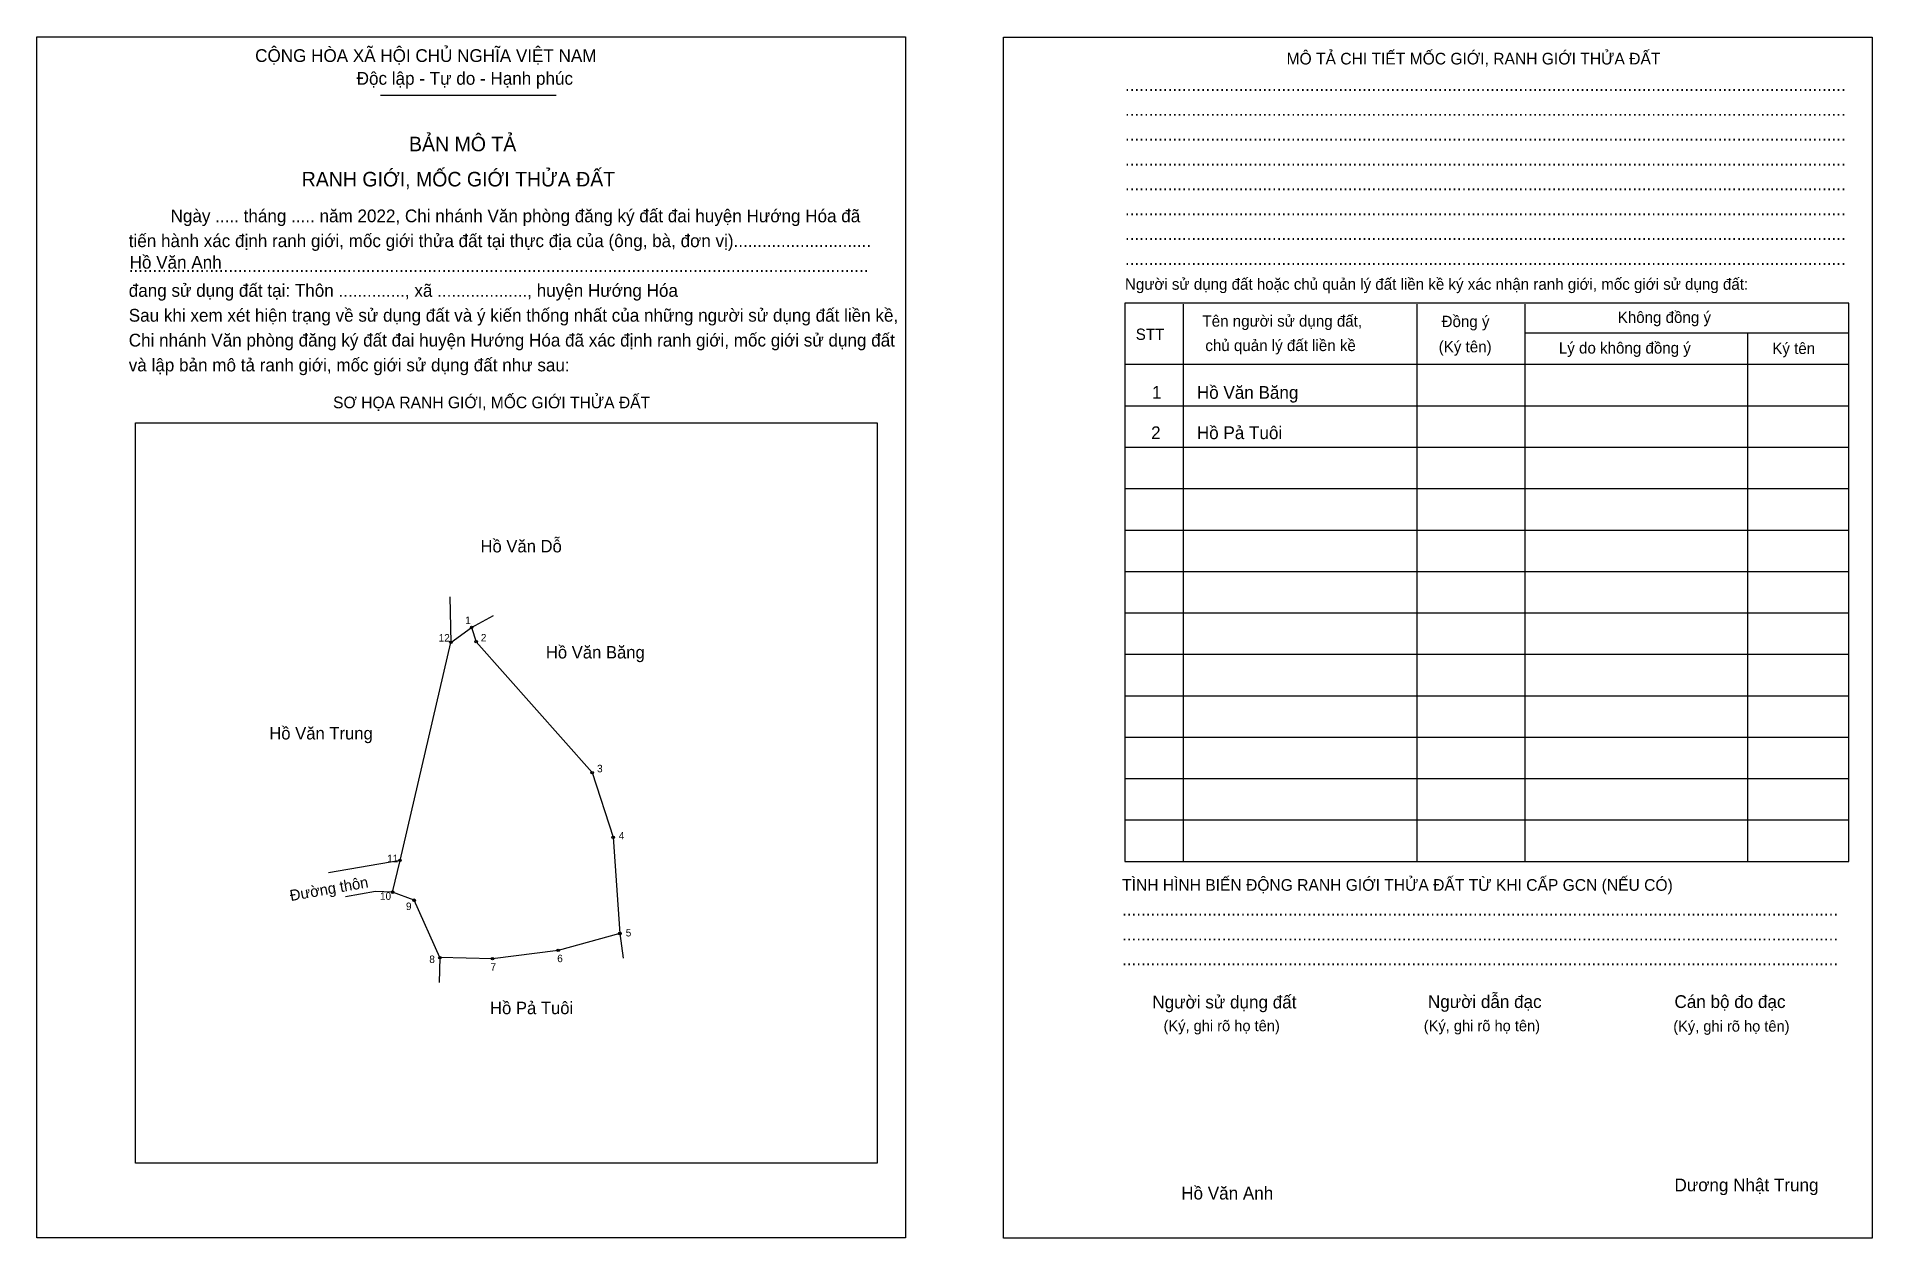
# Model space of a CAD drawing. Extents: x 545627 to 546377, y 1834664 to 1835155.
import ezdxf

# ---------------------------------------------------------------- set-up
doc = ezdxf.new("R2010")
doc.units = 0
for name, color, linetype in [('Level 1', 7, 'Continuous'), ('Level 10', 7, 'Continuous'), ('Level 11', 7, 'Continuous'), ('Level 2', 7, 'Continuous'), ('Level 27', 7, 'Continuous'), ('Level 36', 7, 'Continuous'), ('Level 52', 7, 'Continuous'), ('Level 55', 7, 'Continuous'), ('Level 6', 7, 'Continuous'), ('Level 9', 7, 'Continuous')]:
    doc.layers.add(name, color=color, linetype=linetype)

msp = doc.modelspace()

# ---------------------------------------------------------------- linework, layer by layer
at = {"layer": 'Level 1'}
for p, q in [((545626.79, 1835155.12), (545626.79, 1835155.12)), ((546021.66, 1835154.95), (546021.66, 1835154.95)), ((545767.22, 1835131.25), (545839, 1835131.25)), ((546095.02, 1835045.76), (546095.02, 1834818.09)), ((546190.49, 1835045.76), (546190.49, 1834818.09)), ((546234.67, 1835045.76), (546234.67, 1834818.09)), ((546234.67, 1835034.08), (546367.05, 1835034.08)), ((546325.57, 1835034.08), (546325.57, 1834818.09)), ((546071.32, 1835021.22), (546367.05, 1835021.22)), ((546071.32, 1835004.29), (546367.05, 1835004.29)), ((545667.09, 1834997.35), (545667.09, 1834997.35)), ((546071.32, 1834987.36), (546367.05, 1834987.36)), ((546071.32, 1834970.44), (546367.05, 1834970.44)), ((546071.32, 1834953.51), (546367.05, 1834953.51)), ((546071.32, 1834936.58), (546367.05, 1834936.58)), ((546071.32, 1834919.65), (546367.05, 1834919.65)), ((546071.32, 1834902.73), (546367.05, 1834902.73)), ((546071.32, 1834885.8), (546367.05, 1834885.8)), ((546071.32, 1834868.87), (546367.05, 1834868.87)), ((546071.32, 1834851.94), (546367.05, 1834851.94)), ((546071.32, 1834835.02), (546367.05, 1834835.02)), ((545970.1, 1834694.69), (545970.1, 1834694.69)), ((545981.71, 1834664.22), (545981.71, 1834664.22)), ((546376.57, 1834664.05), (546376.57, 1834664.05))]:
    msp.add_line(p, q, dxfattribs=at)
for points in [[(546367.05, 1835046.27), (546071.32, 1835046.27), (546071.32, 1834818.09), (546367.05, 1834818.09)], [(545667.09, 1834997.35), (545970.1, 1834997.35), (545970.1, 1834694.69), (545667.09, 1834694.69)]]:
    msp.add_lwpolyline(points, close=True, dxfattribs=at)
at = {"layer": 'Level 10'}
msp.add_line((545795.5, 1834926.23), (545795.97, 1834907.58), dxfattribs=at)
msp.add_lwpolyline([(545804.45, 1834913.73), (545806.29, 1834907.85), (545853.68, 1834854.35), (545862.27, 1834827.94), (545865.01, 1834788.6), (545839.78, 1834781.73), (545812.98, 1834778.31), (545791.48, 1834778.74), (545780.97, 1834802.21), (545772.18, 1834805.51), (545775.21, 1834818.51), (545795.97, 1834907.58)], close=True, dxfattribs=at)
at = {"layer": 'Level 11'}
for p, q in [((545775.21, 1834818.51), (545745.91, 1834813.47)), ((545765.24, 1834805.75), (545752.9, 1834803.56)), ((545772.18, 1834805.51), (545765.24, 1834805.75))]:
    msp.add_line(p, q, dxfattribs=at)
for centre in [(545795.97, 1834907.58), (545804.45, 1834913.73), (545804.45, 1834913.73), (545806.29, 1834907.85), (545853.68, 1834854.35), (545862.27, 1834827.94), (545775.21, 1834818.51), (545772.18, 1834805.51), (545780.97, 1834802.21), (545865.01, 1834788.6), (545839.78, 1834781.73), (545791.48, 1834778.74), (545812.98, 1834778.31)]:
    msp.add_circle(centre, 0.508, dxfattribs=at)
at = {"layer": 'Level 2'}
for points in [[(545626.79, 1835155.12), (545981.71, 1835155.12), (545981.71, 1834664.22), (545626.79, 1834664.22)], [(546021.66, 1835154.95), (546376.58, 1835154.95), (546376.58, 1834664.05), (546021.66, 1834664.05)]]:
    msp.add_lwpolyline(points, close=True, dxfattribs=at)
at = {"layer": 'Level 27'}
for p, q in [((545804.45, 1834913.73), (545813.36, 1834918.61)), ((545865.01, 1834788.6), (545866.32, 1834778.53)), ((545791.48, 1834778.74), (545791.16, 1834768.59))]:
    msp.add_line(p, q, dxfattribs=at)

# ---------------------------------------------------------------- texts
at = {"layer": 'Level 1'}
for s, height, p in [('CỘNG HÒA XÃ HỘI CHỦ NGHĨA VIỆT NAM', 5.2134, (545716.02, 1835144.79)), ('MÔ TẢ CHI TIẾT MỐC GIỚI, RANH GIỚI THỬA ĐẤT', 4.7665, (546137.32, 1835143.76)), ('Độc lập - Tự do - Hạnh phúc', 5.2134, (545757.49, 1835135.48)), ('........................................................................................................................................................', 5.21337, (546071.32, 1835132.94)), ('........................................................................................................................................................', 5.21337, (546071.32, 1835122.78)), ('BẢN MÔ TẢ', 5.959, (545778.86, 1835108.29)), ('........................................................................................................................................................', 5.21337, (546071.32, 1835112.63)), ('........................................................................................................................................................', 5.21337, (546071.32, 1835102.47)), ('RANH GIỚI, MỐC GIỚI THỬA ĐẤT', 5.9588, (545735.03, 1835093.91)), ('........................................................................................................................................................', 5.21337, (546071.32, 1835092.32)), ('Ngày ..... tháng ..... năm 2022, Chi nhánh Văn phòng đăng ký đất đai huyện Hướng Hóa đã', 5.2134, (545681.48, 1835079.28)), ('........................................................................................................................................................', 5.21337, (546071.32, 1835082.16)), ('tiến hành xác định ranh giới, mốc giới thửa đất tại thực địa của (ông, bà, đơn vị).............................', 5.21337, (545664.39, 1835069.12)), ('........................................................................................................................................................', 5.21337, (546071.32, 1835072)), ('............................................................................................................................................................', 5.21337, (545664.39, 1835058.97)), ('........................................................................................................................................................', 5.21337, (546071.32, 1835061.85)), ('đang sử dụng đất tại: Thôn .............., xã ..................., huyện Hướng Hóa', 5.2134, (545664.39, 1835048.81)), ('Người sử dụng đất hoặc chủ quản lý đất liền kề ký xác nhận ranh giới, mốc giới sử dụng đất:', 4.618, (546071.32, 1835051.69)), ('Sau khi xem xét hiện trạng về sử dụng đất và ý kiến thống nhất của những người sử dụng đất liền kề,', 5.2134, (545664.39, 1835038.65)), ('Không đồng ý', 4.618, (546272.59, 1835038.15)), ('STT', 4.618, (546075.73, 1835031.21)), ('Tên người sử dụng đất,', 4.618, (546102.98, 1835036.62)), ('Đồng ý', 4.618, (546200.65, 1835036.45)), ('Chi nhánh Văn phòng đăng ký đất đai huyện Hướng Hóa đã xác định ranh giới, mốc giới sử dụng đất', 5.2134, (545664.39, 1835028.5)), ('chủ quản lý đất liền kề', 4.618, (546104.16, 1835026.64)), ('(Ký tên)', 4.618, (546199.47, 1835026.13)), ('Lý do không đồng ý', 4.618, (546248.56, 1835025.62)), ('Ký tên', 4.618, (546335.73, 1835025.45)), ('và lập bản mô tả ranh giới, mốc giới sử dụng đất như sau:', 5.2134, (545664.39, 1835018.34)), ('SƠ HỌA RANH GIỚI, MỐC GIỚI THỬA ĐẤT', 4.7665, (545747.85, 1835003.26)), ('TÌNH HÌNH BIẾN ĐỘNG RANH GIỚI THỬA ĐẤT TỪ KHI CẤP GCN (NẾU CÓ)', 4.7665, (546070.14, 1834806.07)), ('.......................................................................................................................................................', 5.21337, (546070.14, 1834795.91)), ('.......................................................................................................................................................', 5.21337, (546070.14, 1834785.76)), ('.......................................................................................................................................................', 5.21337, (546070.14, 1834775.6)), ('Người sử dụng đất', 5.2134, (546082.5, 1834758)), ('Người dẫn đạc', 5.2134, (546195.06, 1834758.17)), ('Cán bộ đo đạc', 5.2134, (546295.78, 1834758.17)), ('(Ký, ghi rõ họ tên)', 4.4689, (546087.07, 1834748.69)), ('(Ký, ghi rõ họ tên)', 4.4689, (546193.37, 1834748.69)), ('(Ký, ghi rõ họ tên)', 4.4689, (546295.28, 1834748.52)), ('Dương Nhật Trung', 5.2134, (546295.78, 1834683.26))]:
    msp.add_text(s, height=height, dxfattribs=at).set_placement(p)
at = {"layer": 'Level 10'}
msp.add_text('Đường thôn', height=4.5, rotation=10.06359, dxfattribs=at).set_placement((545730.61, 1834801.86))
at = {"layer": 'Level 36'}
for s, height, p in [('Hồ Văn Dỗ', 5.078, (545808.06, 1834944.37)), ('Hồ Văn Băng', 5.0782, (545834.77, 1834901.01)), ('Hồ Văn Trung', 5.0782, (545721.79, 1834867.9)), ('Hồ Pả Tuôi', 5.078, (545811.97, 1834755.65))]:
    msp.add_text(s, height=height, dxfattribs=at).set_placement(p)
at = {"layer": 'Level 52'}
for s, height, p in [('Hồ Văn Băng', 5.2134, (546100.68, 1835007.13)), ('1', 5.21, (546082.31, 1835007.13)), ('2', 5.21, (546082, 1834990.66)), ('Hồ Pả Tuôi', 5.213, (546100.68, 1834990.66))]:
    msp.add_text(s, height=height, dxfattribs=at).set_placement(p)
at = {"layer": 'Level 55'}
for s, p in [('1', (545804.36, 1834913.73)), ('2', (545806.18, 1834907.85)), ('12', (545795.73, 1834907.58)), ('3', (545853.58, 1834854.35)), ('4', (545862.15, 1834827.94)), ('11', (545774.99, 1834818.51)), ('10', (545771.94, 1834805.51)), ('9', (545780.86, 1834802.21)), ('5', (545864.9, 1834788.6)), ('6', (545839.66, 1834781.73)), ('8', (545791.37, 1834778.74)), ('7', (545812.87, 1834778.31))]:
    msp.add_text(s, height=0.339, dxfattribs=at).set_placement(p)
at = {"layer": 'Level 6'}
for p in [(545664.74, 1835060.32), (546094.29, 1834679.9)]:
    msp.add_text('Hồ Văn Anh', height=5.214, dxfattribs=at).set_placement(p)
at = {"layer": 'Level 9'}
for s, height, p in [('1', 3.05, (545801.79, 1834915.07)), ('12', 3.047, (545790.99, 1834907.93)), ('2', 3.05, (545808.21, 1834907.99)), ('3', 3.05, (545855.68, 1834854.51)), ('4', 3.05, (545864.55, 1834827.06)), ('11', 3.047, (545769.94, 1834817.76)), ('10', 3.047, (545767.02, 1834802.39)), ('9', 3.05, (545777.62, 1834798.22)), ('5', 3.05, (545867.4, 1834787.41)), ('8', 3.05, (545787.16, 1834776.56)), ('7', 3.05, (545812.14, 1834773.41)), ('6', 3.05, (545839.4, 1834776.89))]:
    msp.add_text(s, height=height, dxfattribs=at).set_placement(p)

doc.saveas('drawing.dxf')
